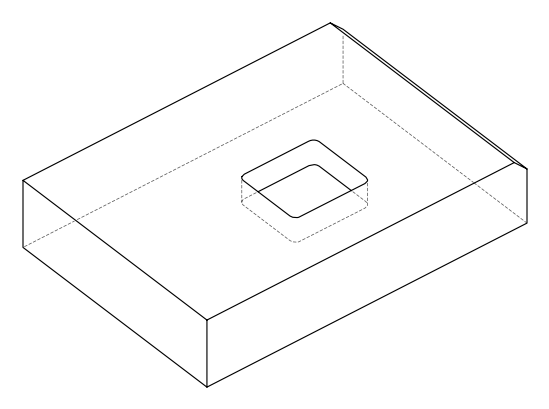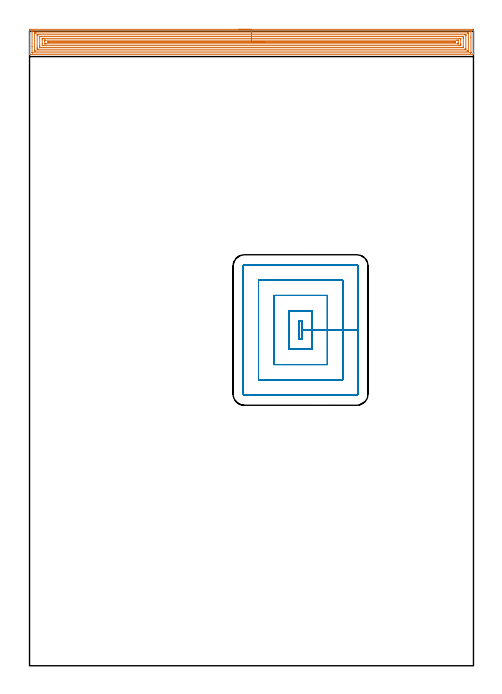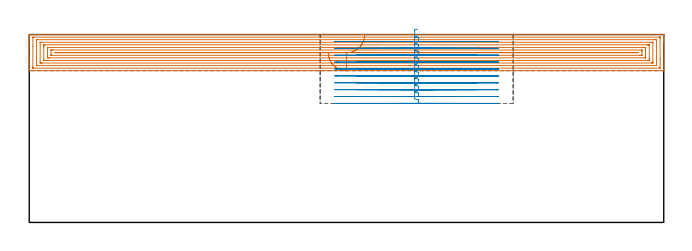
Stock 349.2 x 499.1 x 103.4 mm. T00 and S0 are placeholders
(PLAN: 2 operations, 1 tool changes, 44.5 min)
(1 AREA_MILL | FG_CHAMFER_SURFACE | UGT0205_001 | 22.54 min | 69130 mm3)
(2 MILL_RECTANGULAR_POCKET | POCKET_RECTANGULAR_STRAIGHT | NXT0201_012 | Follow Part, ap 4, ae 75% | 21.92 min | 474047 mm3)
(TOOL UGT0205_001 | Chamfer Mill 20 x 3 x 45 deg. | D20 FL50 Z2)
(TOOL NXT0201_012 | ENDMILL 16mm [2P460-1600-NA 1630] | D16 FL38 Z6)
(OP 1 AREA_MILL)
G17 G21 G94 G90
T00 M6
G54
G17 G0 G90 X164.6 Y500.6 S1061 M3
G43 Z113.4 H0
Z93.5
G94 G1 X164.638 Z92.628 F250.
X164.752 Z91.764
X164.941 Z90.912
X165.203 Z90.08
X165.537 Z89.274
X165.94 Z88.5
X166.409 Z87.764
X166.94 Z87.072
X167.529 Z86.429
X168.172 Z85.84
X168.864 Z85.308
X169.6 Z84.84
X170.374 Z84.437
X171.18 Z84.103
X172.012 Z83.841
X172.864 Z83.652
X173.728 Z83.538
X174.6 Z83.5
X348.597
X348.901 Y500.597 Z83.502
X349.19 Y500.592 Z83.506
X349.2 Y500.298 Z83.799
Y484.567 Z99.528
Y483.965 Z100.129
Y483.387 Z100.71
Y483.073 Z101.023
Y482.495 Z101.601
Y482.182 Z101.913
Y481.555 Z102.545
Y481.115 Z102.984
Y480.751 Z103.34
Y480.716 Z103.375
X349.192 Y480.702 Z103.388
X349.043 Y480.7 Z103.4
X0.157
X0.01 Y480.702 Z103.388
X0.007 Y480.749 Z103.343
X0. Y481.116 Z102.984
Y481.554 Z102.545
Y482.182 Z101.913
Y483.387 Z100.71
Y483.965 Z100.129
Y494.372 Z89.725
Y499.721 Z84.376
X0.002 Y500.01 Z84.088
X0.007 Y500.592 Z83.506
X0.019 Y500.594 Z83.504
X0.603 Y500.6 Z83.5
X174.6
Y499.186 Z84.914
X346.812 Y499.185 Z84.915
X346.88 Y499.184 Z84.916
X347.015 Y499.179 Z84.921
X347.19 Y499.167 Z84.933
X347.192 Y499.118 Z84.982
X347.199 Y498.732 Z85.368
X347.2 Y494.148 Z89.952
Y482.686 Z101.414
X347.196 Y482.182 Z101.918
X347.193 Y482.134 Z101.966
X347.191 Y482.127 Z101.973
X347.171 Y482.121 Z101.979
X347.083 Y482.118 Z101.982
X346.948 Y482.115 Z101.985
X346.88 Y482.114 Z101.986
X2.388 Y482.115 Z101.985
X2.32 Y482.116 Z101.984
X2.185 Y482.121 Z101.979
X2.01 Y482.133 Z101.967
X2.008 Y482.182 Z101.918
X2.001 Y482.568 Z101.532
X2. Y487.152 Z96.948
Y498.614 Z85.486
X2.004 Y499.118 Z84.982
X2.007 Y499.166 Z84.934
X2.009 Y499.173 Z84.927
X2.029 Y499.179 Z84.921
X2.117 Y499.182 Z84.918
X2.252 Y499.185 Z84.915
X2.32 Y499.186 Z84.914
X174.6
Y497.772 Z86.328
X344.591 Y497.771 Z86.329
X345.028 Y497.769 Z86.331
X345.172 Y497.767 Z86.333
X345.189 Y497.765 Z86.335
X345.194 Y497.714 Z86.386
X345.198 Y497.622 Z86.478
X345.2 Y497.508 Z86.592
Y497.335 Z86.765
X345.199 Y483.965 Z100.135
X345.198 Y483.794 Z100.306
X345.19 Y483.621 Z100.479
X345.182 Y483.535 Z100.565
X345.136 Y483.533 Z100.567
X345.028 Y483.53 Z100.57
X344.572 Y483.529 Z100.571
X344.135 Y483.528 Z100.572
X4.609 Y483.529 Z100.571
X4.172 Y483.531 Z100.569
X4.028 Y483.533 Z100.567
X4.011 Y483.535 Z100.565
X4.006 Y483.586 Z100.514
X4.002 Y483.678 Z100.422
X4. Y484.137 Z99.963
Y497.335 Z86.765
X4.002 Y497.506 Z86.594
X4.01 Y497.679 Z86.421
X4.018 Y497.765 Z86.335
X4.064 Y497.767 Z86.333
X4.172 Y497.77 Z86.33
X4.628 Y497.771 Z86.329
X5.065 Y497.772 Z86.328
X174.6
Y496.357 Z87.743
X342.438
X343.162 Y496.35 Z87.75
X343.19 Y496.342 Z87.758
X343.195 Y496.296 Z87.804
X343.198 Y496.196 Z87.904
X343.2 Y495.996 Z88.104
Y495.596 Z88.504
Y485.323 Z98.777
X343.198 Y485.111 Z98.989
X343.195 Y485.005 Z99.095
X343.19 Y484.957 Z99.143
X343.15 Y484.949 Z99.151
X342.351 Y484.943 Z99.157
X342.264
X6.762
X6.038 Y484.95 Z99.15
X6.01 Y484.958 Z99.142
X6.005 Y485.004 Z99.096
X6.002 Y485.104 Z98.996
X6. Y486.639 Z97.461
Y495.977 Z88.123
X6.002 Y496.189 Z87.911
X6.005 Y496.295 Z87.805
X6.01 Y496.343 Z87.757
X6.05 Y496.351 Z87.749
X6.849 Y496.357 Z87.743
X6.936
X174.6
Y494.943 Z89.157
X340.566 Y494.942 Z89.158
X341.18 Y494.939 Z89.161
X341.185 Y494.937 Z89.163
X341.195 Y494.925 Z89.175
X341.198 Y494.661 Z89.439
X341.2 Y494.028 Z90.072
Y493.77 Z90.33
X341.199 Y486.639 Z97.461
X341.197 Y486.481 Z97.619
X341.193 Y486.402 Z97.698
X341.191 Y486.368 Z97.732
X341.13 Y486.364 Z97.736
X340.846 Y486.359 Z97.741
X340.566 Y486.358 Z97.742
X339.956 Y486.357 Z97.743
X8.634 Y486.358 Z97.742
X8.02 Y486.361 Z97.739
X8.015 Y486.363 Z97.737
X8.005 Y486.375 Z97.725
X8.002 Y486.639 Z97.461
X8. Y487.272 Z96.828
Y487.53 Z96.57
X8.001 Y494.661 Z89.439
X8.003 Y494.819 Z89.281
X8.007 Y494.898 Z89.202
X8.009 Y494.932 Z89.168
X8.07 Y494.936 Z89.164
X8.354 Y494.941 Z89.159
X8.634 Y494.942 Z89.158
X9.244 Y494.943 Z89.157
X174.6
Y493.529 Z90.571
X338.782 Y493.528 Z90.572
X339.025 Y493.526 Z90.574
X339.142 Y493.523 Z90.577
X339.19 Y493.52 Z90.58
X339.192 Y493.492 Z90.608
X339.198 Y493.354 Z90.746
X339.2 Y492.878 Z91.222
Y492.461 Z91.639
Y488.895 Z95.205
X339.199 Y488.422 Z95.678
X339.197 Y488.007 Z96.093
X339.19 Y487.865 Z96.235
X339.179 Y487.778 Z96.322
X339.107 Y487.776 Z96.324
X338.782 Y487.773 Z96.327
X338.54 Y487.771 Z96.329
X337.889
X10.418 Y487.772 Z96.328
X10.175 Y487.774 Z96.326
X10.058 Y487.777 Z96.323
X10.01 Y487.78 Z96.32
X10.008 Y487.808 Z96.292
X10.002 Y487.946 Z96.154
X10. Y489.313 Z94.787
Y492.405 Z91.695
X10.001 Y492.878 Z91.222
X10.003 Y493.293 Z90.807
X10.01 Y493.435 Z90.665
X10.021 Y493.522 Z90.578
X10.093 Y493.524 Z90.576
X10.418 Y493.527 Z90.573
X10.66 Y493.529 Z90.571
X11.311
X174.6
Y492.115 Z91.985
X336.105
X336.87 Y492.114 Z91.986
X336.997 Y492.112 Z91.988
X337.124 Y492.108 Z91.992
X337.191 Y492.102 Z91.998
X337.194 Y492.054 Z92.046
X337.197 Y491.987 Z92.113
X337.2 Y491.785 Z92.315
Y490.002 Z94.098
X337.195 Y489.313 Z94.787
X337.192 Y489.212 Z94.888
X337.19 Y489.193 Z94.907
X337.166 Y489.19 Z94.91
X337.123 Y489.187 Z94.913
X336.997 Y489.186 Z94.914
X13.095 Y489.185 Z94.915
X12.33 Y489.186 Z94.914
X12.203 Y489.188 Z94.912
X12.076 Y489.192 Z94.908
X12.009 Y489.198 Z94.902
X12.006 Y489.246 Z94.854
X12.003 Y489.313 Z94.787
X12. Y489.515 Z94.585
Y491.298 Z92.802
X12.005 Y491.987 Z92.113
X12.008 Y492.088 Z92.012
X12.01 Y492.107 Z91.993
X12.034 Y492.11 Z91.99
X12.077 Y492.113 Z91.987
X12.203 Y492.114 Z91.986
X174.6 Y492.115 Z91.985
Y490.701 Z93.399
X334.32 Y490.7 Z93.4
X334.719 Y490.697 Z93.403
X334.816 Y490.693 Z93.407
X335.145 Y490.65 Z93.45
X334.811 Y490.606 Z93.494
X334.716 Y490.604 Z93.496
X334.32 Y490.6 Z93.5
X333.925
X14.88
X14.481 Y490.603 Z93.497
X14.384 Y490.607 Z93.494
X14.055 Y490.65 Z93.45
X14.389 Y490.694 Z93.406
X14.779 Y490.699 Z93.401
X14.88 Y490.7 Z93.4
X174.6 Y490.701 Z93.399
X175.472 Z93.438
X176.337 Z93.551
X177.188 Z93.74
X178.02 Z94.003
X178.826 Z94.336
X179.6 Z94.739
X180.336 Z95.208
X181.028 Z95.739
X181.671 Z96.328
X182.26 Z96.972
X182.792 Z97.664
X183.26 Z98.399
X183.663 Z99.173
X183.997 Z99.979
X184.259 Z100.811
X184.448 Z101.663
X184.562 Z102.528
X184.6 Z103.399
G0 Z113.4
M5
M2
(OP 2 MILL_RECTANGULAR_POCKET)
G17 G21 G94 G90
T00 M6
G54
G17 G0 G90 X213.641 Y271.3 S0 M3
G43 Z113.4 H1
Z106.4
G94 G1 X212.1 Z105.987 F250.
Y256.9 Z102.129
X214.3 Z101.539
Y264.1 Z99.61
Y271.3 F500.
X212.1
Y256.9
X214.3
Y264.1
X222.3
Y279.3
X204.1
Y248.9
X222.3
Y264.1
X234.3
Y291.3
X192.1
Y236.9
X234.3
Y264.1
X246.3
Y303.3
X180.1
Y224.9
X246.3
Y264.1
X258.3
Y314.3
G3 X257.3 Y315.3 R1.
G1 X169.1
G3 X168.1 Y314.3 R1.
G1 Y213.9
G3 X169.1 Y212.9 R1.
G1 X257.3
G3 X258.3 Y213.9 R1.
G1 Y264.1
Y265.1
G0 X213.641 Y271.3 Z102.61
G1 X212.1 Z102.197 F250.
Y256.9 Z98.339
X214.3 Z97.749
Y264.1 Z95.82
Y271.3 F500.
X212.1
Y256.9
X214.3
Y264.1
X222.3
Y279.3
X204.1
Y248.9
X222.3
Y264.1
X234.3
Y291.3
X192.1
Y236.9
X234.3
Y264.1
X246.3
Y303.3
X180.1
Y224.9
X246.3
Y264.1
X258.3
Y314.3
G3 X257.3 Y315.3 R1.
G1 X169.1
G3 X168.1 Y314.3 R1.
G1 Y213.9
G3 X169.1 Y212.9 R1.
G1 X257.3
G3 X258.3 Y213.9 R1.
G1 Y264.1
Y265.1
G0 X213.641 Y271.3 Z98.82
G1 X212.1 Z98.407 F250.
Y256.9 Z94.549
X214.3 Z93.959
Y264.1 Z92.03
Y271.3 F500.
X212.1
Y256.9
X214.3
Y264.1
X222.3
Y279.3
X204.1
Y248.9
X222.3
Y264.1
X234.3
Y291.3
X192.1
Y236.9
X234.3
Y264.1
X246.3
Y303.3
X180.1
Y224.9
X246.3
Y264.1
X258.3
Y314.3
G3 X257.3 Y315.3 R1.
G1 X169.1
G3 X168.1 Y314.3 R1.
G1 Y213.9
G3 X169.1 Y212.9 R1.
G1 X257.3
G3 X258.3 Y213.9 R1.
G1 Y264.1
Y265.1
G0 X213.641 Y271.3 Z95.03
G1 X212.1 Z94.617 F250.
Y256.9 Z90.759
X214.3 Z90.169
Y264.1 Z88.24
Y271.3 F500.
X212.1
Y256.9
X214.3
Y264.1
X222.3
Y279.3
X204.1
Y248.9
X222.3
Y264.1
X234.3
Y291.3
X192.1
Y236.9
X234.3
Y264.1
X246.3
Y303.3
X180.1
Y224.9
X246.3
Y264.1
X258.3
Y314.3
G3 X257.3 Y315.3 R1.
G1 X169.1
G3 X168.1 Y314.3 R1.
G1 Y213.9
G3 X169.1 Y212.9 R1.
G1 X257.3
G3 X258.3 Y213.9 R1.
G1 Y264.1
Y265.1
G0 X213.641 Y271.3 Z91.24
G1 X212.1 Z90.827 F250.
Y256.9 Z86.969
X214.3 Z86.379
Y264.1 Z84.45
Y271.3 F500.
X212.1
Y256.9
X214.3
Y264.1
X222.3
Y279.3
X204.1
Y248.9
X222.3
Y264.1
X234.3
Y291.3
X192.1
Y236.9
X234.3
Y264.1
X246.3
Y303.3
X180.1
Y224.9
X246.3
Y264.1
X258.3
Y314.3
G3 X257.3 Y315.3 R1.
G1 X169.1
G3 X168.1 Y314.3 R1.
G1 Y213.9
G3 X169.1 Y212.9 R1.
G1 X257.3
G3 X258.3 Y213.9 R1.
G1 Y264.1
Y265.1
G0 X213.641 Y271.3 Z87.45
G1 X212.1 Z87.037 F250.
Y256.9 Z83.179
X214.3 Z82.589
Y264.1 Z80.66
Y271.3 F500.
X212.1
Y256.9
X214.3
Y264.1
X222.3
Y279.3
X204.1
Y248.9
X222.3
Y264.1
X234.3
Y291.3
X192.1
Y236.9
X234.3
Y264.1
X246.3
Y303.3
X180.1
Y224.9
X246.3
Y264.1
X258.3
Y314.3
G3 X257.3 Y315.3 R1.
G1 X169.1
G3 X168.1 Y314.3 R1.
G1 Y213.9
G3 X169.1 Y212.9 R1.
G1 X257.3
G3 X258.3 Y213.9 R1.
G1 Y264.1
Y265.1
G0 X213.641 Y271.3 Z83.66
G1 X212.1 Z83.247 F250.
Y256.9 Z79.389
X214.3 Z78.799
Y264.1 Z76.87
Y271.3 F500.
X212.1
Y256.9
X214.3
Y264.1
X222.3
Y279.3
X204.1
Y248.9
X222.3
Y264.1
X234.3
Y291.3
X192.1
Y236.9
X234.3
Y264.1
X246.3
Y303.3
X180.1
Y224.9
X246.3
Y264.1
X258.3
Y314.3
G3 X257.3 Y315.3 R1.
G1 X169.1
G3 X168.1 Y314.3 R1.
G1 Y213.9
G3 X169.1 Y212.9 R1.
G1 X257.3
G3 X258.3 Y213.9 R1.
G1 Y264.1
Y265.1
G0 X213.641 Y271.3 Z79.87
G1 X212.1 Z79.457 F250.
Y256.9 Z75.599
X214.3 Z75.009
Y264.1 Z73.08
Y271.3 F500.
X212.1
Y256.9
X214.3
Y264.1
X222.3
Y279.3
X204.1
Y248.9
X222.3
Y264.1
X234.3
Y291.3
X192.1
Y236.9
X234.3
Y264.1
X246.3
Y303.3
X180.1
Y224.9
X246.3
Y264.1
X258.3
Y314.3
G3 X257.3 Y315.3 R1.
G1 X169.1
G3 X168.1 Y314.3 R1.
G1 Y213.9
G3 X169.1 Y212.9 R1.
G1 X257.3
G3 X258.3 Y213.9 R1.
G1 Y264.1
Y265.1
G0 X213.641 Y271.3 Z76.08
G1 X212.1 Z75.667 F250.
Y256.9 Z71.809
X214.3 Z71.219
Y264.1 Z69.29
Y271.3 F500.
X212.1
Y256.9
X214.3
Y264.1
X222.3
Y279.3
X204.1
Y248.9
X222.3
Y264.1
X234.3
Y291.3
X192.1
Y236.9
X234.3
Y264.1
X246.3
Y303.3
X180.1
Y224.9
X246.3
Y264.1
X258.3
Y314.3
G3 X257.3 Y315.3 R1.
G1 X169.1
G3 X168.1 Y314.3 R1.
G1 Y213.9
G3 X169.1 Y212.9 R1.
G1 X257.3
G3 X258.3 Y213.9 R1.
G1 Y264.1
Y265.1
G0 X213.641 Y271.3 Z72.29
G1 X212.1 Z71.877 F250.
Y256.9 Z68.019
X214.3 Z67.429
Y264.1 Z65.5
Y271.3 F500.
X212.1
Y256.9
X214.3
Y264.1
X222.3
Y279.3
X204.1
Y248.9
X222.3
Y264.1
X234.3
Y291.3
X192.1
Y236.9
X234.3
Y264.1
X246.3
Y303.3
X180.1
Y224.9
X246.3
Y264.1
X258.3
Y314.3
G3 X257.3 Y315.3 R1.
G1 X169.1
G3 X168.1 Y314.3 R1.
G1 Y213.9
G3 X169.1 Y212.9 R1.
G1 X257.3
G3 X258.3 Y213.9 R1.
G1 Y264.1
Y265.1
G0 Z113.4
M5
M2
